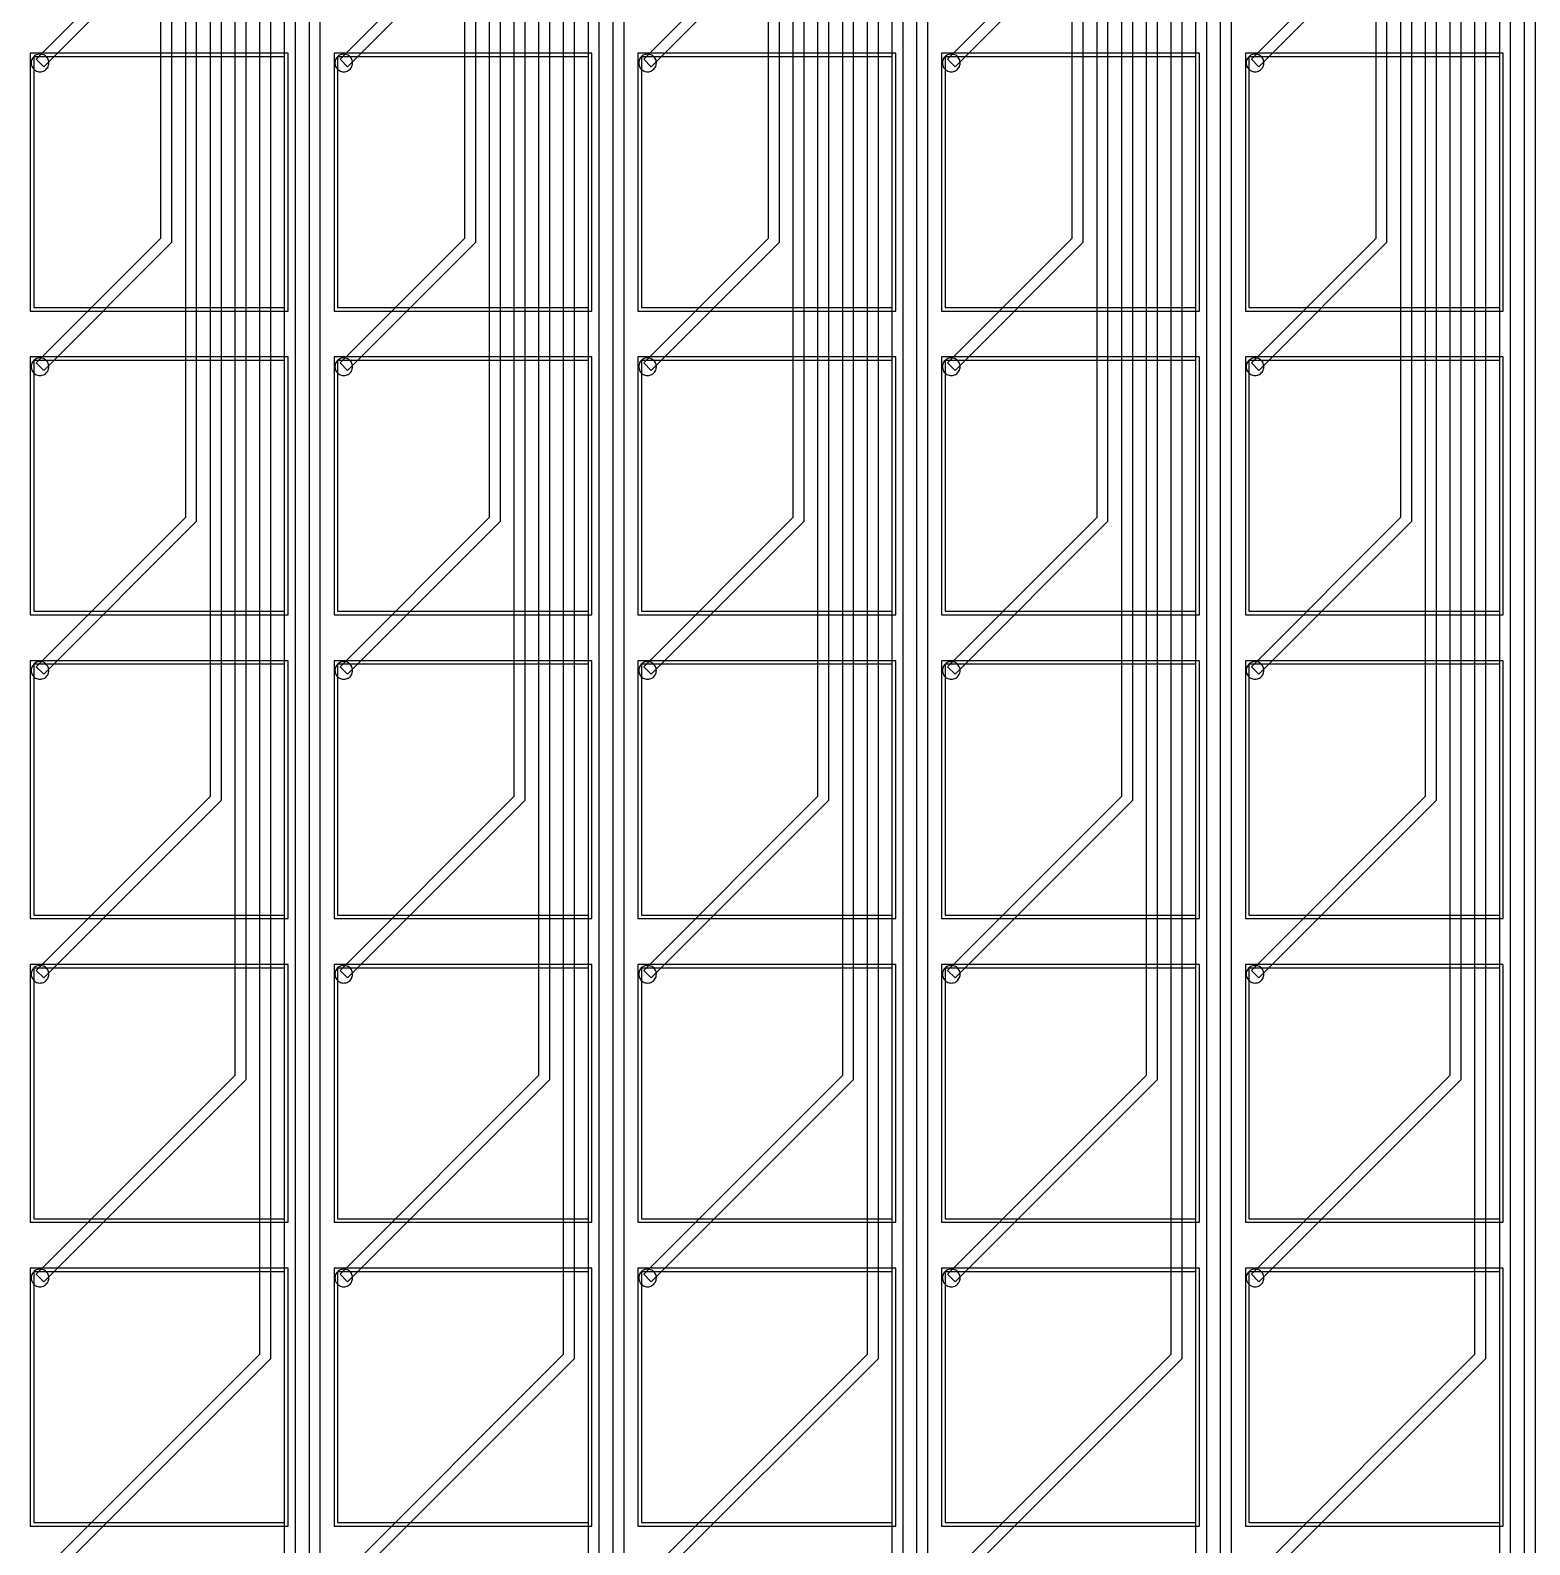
# Model space of a CAD drawing. Header units: metres. Extents: x -514 to 4285, y 130 to 1832.
# Drawn here: x 3010 to 3434.5, y 702.7 to 1131.5 of the extents above; entities that cross this region are included whole.
import ezdxf

# ---------------------------------------------------------------- set-up
doc = ezdxf.new("R2010")
doc.units = ezdxf.units.M
for name, color, linetype in [('Etching', 1, 'CONTINUOUS'), ('EtchingPad', 2, 'CONTINUOUS'), ('Metal1', 4, 'CONTINUOUS'), ('Metal2', 3, 'CONTINUOUS')]:
    doc.layers.add(name, color=color, linetype=linetype)

msp = doc.modelspace()

# ---------------------------------------------------------------- linework, layer by layer
at = {"layer": 'Etching'}
for points in [[(3015.25, 1122.25), (3015.23, 1122.58), (3015.16, 1122.9), (3015.06, 1123.21), (3014.92, 1123.5), (3014.73, 1123.77), (3014.52, 1124.02), (3014.27, 1124.23), (3014, 1124.42), (3013.71, 1124.56), (3013.4, 1124.66), (3013.08, 1124.73), (3012.75, 1124.75), (3012.42, 1124.73), (3012.1, 1124.66), (3011.79, 1124.56), (3011.5, 1124.42), (3011.23, 1124.23), (3010.98, 1124.02), (3010.77, 1123.77), (3010.58, 1123.5), (3010.44, 1123.21), (3010.34, 1122.9), (3010.27, 1122.58), (3010.25, 1122.25), (3010.27, 1121.92), (3010.34, 1121.6), (3010.44, 1121.29), (3010.58, 1121), (3010.77, 1120.73), (3010.98, 1120.48), (3011.23, 1120.27), (3011.5, 1120.08), (3011.79, 1119.94), (3012.1, 1119.84), (3012.42, 1119.77), (3012.75, 1119.75), (3013.08, 1119.77), (3013.4, 1119.84), (3013.71, 1119.94), (3014, 1120.08), (3014.27, 1120.27), (3014.52, 1120.48), (3014.73, 1120.73), (3014.92, 1121), (3015.06, 1121.29), (3015.16, 1121.6), (3015.23, 1121.92), (3015.25, 1122.25)], [(3101.25, 1122.25), (3101.23, 1122.58), (3101.16, 1122.9), (3101.06, 1123.21), (3100.92, 1123.5), (3100.73, 1123.77), (3100.52, 1124.02), (3100.27, 1124.23), (3100, 1124.42), (3099.71, 1124.56), (3099.4, 1124.66), (3099.08, 1124.73), (3098.75, 1124.75), (3098.42, 1124.73), (3098.1, 1124.66), (3097.79, 1124.56), (3097.5, 1124.42), (3097.23, 1124.23), (3096.98, 1124.02), (3096.77, 1123.77), (3096.58, 1123.5), (3096.44, 1123.21), (3096.34, 1122.9), (3096.27, 1122.58), (3096.25, 1122.25), (3096.27, 1121.92), (3096.34, 1121.6), (3096.44, 1121.29), (3096.58, 1121), (3096.77, 1120.73), (3096.98, 1120.48), (3097.23, 1120.27), (3097.5, 1120.08), (3097.79, 1119.94), (3098.1, 1119.84), (3098.42, 1119.77), (3098.75, 1119.75), (3099.08, 1119.77), (3099.4, 1119.84), (3099.71, 1119.94), (3100, 1120.08), (3100.27, 1120.27), (3100.52, 1120.48), (3100.73, 1120.73), (3100.92, 1121), (3101.06, 1121.29), (3101.16, 1121.6), (3101.23, 1121.92), (3101.25, 1122.25)], [(3187.25, 1122.25), (3187.23, 1122.58), (3187.16, 1122.9), (3187.06, 1123.21), (3186.92, 1123.5), (3186.73, 1123.77), (3186.52, 1124.02), (3186.27, 1124.23), (3186, 1124.42), (3185.71, 1124.56), (3185.4, 1124.66), (3185.08, 1124.73), (3184.75, 1124.75), (3184.42, 1124.73), (3184.1, 1124.66), (3183.79, 1124.56), (3183.5, 1124.42), (3183.23, 1124.23), (3182.98, 1124.02), (3182.77, 1123.77), (3182.58, 1123.5), (3182.44, 1123.21), (3182.34, 1122.9), (3182.27, 1122.58), (3182.25, 1122.25), (3182.27, 1121.92), (3182.34, 1121.6), (3182.44, 1121.29), (3182.58, 1121), (3182.77, 1120.73), (3182.98, 1120.48), (3183.23, 1120.27), (3183.5, 1120.08), (3183.79, 1119.94), (3184.1, 1119.84), (3184.42, 1119.77), (3184.75, 1119.75), (3185.08, 1119.77), (3185.4, 1119.84), (3185.71, 1119.94), (3186, 1120.08), (3186.27, 1120.27), (3186.52, 1120.48), (3186.73, 1120.73), (3186.92, 1121), (3187.06, 1121.29), (3187.16, 1121.6), (3187.23, 1121.92), (3187.25, 1122.25)], [(3273.25, 1122.25), (3273.23, 1122.58), (3273.16, 1122.9), (3273.06, 1123.21), (3272.92, 1123.5), (3272.73, 1123.77), (3272.52, 1124.02), (3272.27, 1124.23), (3272, 1124.42), (3271.71, 1124.56), (3271.4, 1124.66), (3271.08, 1124.73), (3270.75, 1124.75), (3270.42, 1124.73), (3270.1, 1124.66), (3269.79, 1124.56), (3269.5, 1124.42), (3269.23, 1124.23), (3268.98, 1124.02), (3268.77, 1123.77), (3268.58, 1123.5), (3268.44, 1123.21), (3268.34, 1122.9), (3268.27, 1122.58), (3268.25, 1122.25), (3268.27, 1121.92), (3268.34, 1121.6), (3268.44, 1121.29), (3268.58, 1121), (3268.77, 1120.73), (3268.98, 1120.48), (3269.23, 1120.27), (3269.5, 1120.08), (3269.79, 1119.94), (3270.1, 1119.84), (3270.42, 1119.77), (3270.75, 1119.75), (3271.08, 1119.77), (3271.4, 1119.84), (3271.71, 1119.94), (3272, 1120.08), (3272.27, 1120.27), (3272.52, 1120.48), (3272.73, 1120.73), (3272.92, 1121), (3273.06, 1121.29), (3273.16, 1121.6), (3273.23, 1121.92), (3273.25, 1122.25)], [(3359.25, 1122.25), (3359.23, 1122.58), (3359.16, 1122.9), (3359.06, 1123.21), (3358.92, 1123.5), (3358.73, 1123.77), (3358.52, 1124.02), (3358.27, 1124.23), (3358, 1124.42), (3357.71, 1124.56), (3357.4, 1124.66), (3357.08, 1124.73), (3356.75, 1124.75), (3356.42, 1124.73), (3356.1, 1124.66), (3355.79, 1124.56), (3355.5, 1124.42), (3355.23, 1124.23), (3354.98, 1124.02), (3354.77, 1123.77), (3354.58, 1123.5), (3354.44, 1123.21), (3354.34, 1122.9), (3354.27, 1122.58), (3354.25, 1122.25), (3354.27, 1121.92), (3354.34, 1121.6), (3354.44, 1121.29), (3354.58, 1121), (3354.77, 1120.73), (3354.98, 1120.48), (3355.23, 1120.27), (3355.5, 1120.08), (3355.79, 1119.94), (3356.1, 1119.84), (3356.42, 1119.77), (3356.75, 1119.75), (3357.08, 1119.77), (3357.4, 1119.84), (3357.71, 1119.94), (3358, 1120.08), (3358.27, 1120.27), (3358.52, 1120.48), (3358.73, 1120.73), (3358.92, 1121), (3359.06, 1121.29), (3359.16, 1121.6), (3359.23, 1121.92), (3359.25, 1122.25)], [(3015.25, 1036.25), (3015.23, 1036.58), (3015.16, 1036.9), (3015.06, 1037.21), (3014.92, 1037.5), (3014.73, 1037.77), (3014.52, 1038.02), (3014.27, 1038.23), (3014, 1038.42), (3013.71, 1038.56), (3013.4, 1038.66), (3013.08, 1038.73), (3012.75, 1038.75), (3012.42, 1038.73), (3012.1, 1038.66), (3011.79, 1038.56), (3011.5, 1038.42), (3011.23, 1038.23), (3010.98, 1038.02), (3010.77, 1037.77), (3010.58, 1037.5), (3010.44, 1037.21), (3010.34, 1036.9), (3010.27, 1036.58), (3010.25, 1036.25), (3010.27, 1035.92), (3010.34, 1035.6), (3010.44, 1035.29), (3010.58, 1035), (3010.77, 1034.73), (3010.98, 1034.48), (3011.23, 1034.27), (3011.5, 1034.08), (3011.79, 1033.94), (3012.1, 1033.84), (3012.42, 1033.77), (3012.75, 1033.75), (3013.08, 1033.77), (3013.4, 1033.84), (3013.71, 1033.94), (3014, 1034.08), (3014.27, 1034.27), (3014.52, 1034.48), (3014.73, 1034.73), (3014.92, 1035), (3015.06, 1035.29), (3015.16, 1035.6), (3015.23, 1035.92), (3015.25, 1036.25)], [(3101.25, 1036.25), (3101.23, 1036.58), (3101.16, 1036.9), (3101.06, 1037.21), (3100.92, 1037.5), (3100.73, 1037.77), (3100.52, 1038.02), (3100.27, 1038.23), (3100, 1038.42), (3099.71, 1038.56), (3099.4, 1038.66), (3099.08, 1038.73), (3098.75, 1038.75), (3098.42, 1038.73), (3098.1, 1038.66), (3097.79, 1038.56), (3097.5, 1038.42), (3097.23, 1038.23), (3096.98, 1038.02), (3096.77, 1037.77), (3096.58, 1037.5), (3096.44, 1037.21), (3096.34, 1036.9), (3096.27, 1036.58), (3096.25, 1036.25), (3096.27, 1035.92), (3096.34, 1035.6), (3096.44, 1035.29), (3096.58, 1035), (3096.77, 1034.73), (3096.98, 1034.48), (3097.23, 1034.27), (3097.5, 1034.08), (3097.79, 1033.94), (3098.1, 1033.84), (3098.42, 1033.77), (3098.75, 1033.75), (3099.08, 1033.77), (3099.4, 1033.84), (3099.71, 1033.94), (3100, 1034.08), (3100.27, 1034.27), (3100.52, 1034.48), (3100.73, 1034.73), (3100.92, 1035), (3101.06, 1035.29), (3101.16, 1035.6), (3101.23, 1035.92), (3101.25, 1036.25)], [(3187.25, 1036.25), (3187.23, 1036.58), (3187.16, 1036.9), (3187.06, 1037.21), (3186.92, 1037.5), (3186.73, 1037.77), (3186.52, 1038.02), (3186.27, 1038.23), (3186, 1038.42), (3185.71, 1038.56), (3185.4, 1038.66), (3185.08, 1038.73), (3184.75, 1038.75), (3184.42, 1038.73), (3184.1, 1038.66), (3183.79, 1038.56), (3183.5, 1038.42), (3183.23, 1038.23), (3182.98, 1038.02), (3182.77, 1037.77), (3182.58, 1037.5), (3182.44, 1037.21), (3182.34, 1036.9), (3182.27, 1036.58), (3182.25, 1036.25), (3182.27, 1035.92), (3182.34, 1035.6), (3182.44, 1035.29), (3182.58, 1035), (3182.77, 1034.73), (3182.98, 1034.48), (3183.23, 1034.27), (3183.5, 1034.08), (3183.79, 1033.94), (3184.1, 1033.84), (3184.42, 1033.77), (3184.75, 1033.75), (3185.08, 1033.77), (3185.4, 1033.84), (3185.71, 1033.94), (3186, 1034.08), (3186.27, 1034.27), (3186.52, 1034.48), (3186.73, 1034.73), (3186.92, 1035), (3187.06, 1035.29), (3187.16, 1035.6), (3187.23, 1035.92), (3187.25, 1036.25)], [(3273.25, 1036.25), (3273.23, 1036.58), (3273.16, 1036.9), (3273.06, 1037.21), (3272.92, 1037.5), (3272.73, 1037.77), (3272.52, 1038.02), (3272.27, 1038.23), (3272, 1038.42), (3271.71, 1038.56), (3271.4, 1038.66), (3271.08, 1038.73), (3270.75, 1038.75), (3270.42, 1038.73), (3270.1, 1038.66), (3269.79, 1038.56), (3269.5, 1038.42), (3269.23, 1038.23), (3268.98, 1038.02), (3268.77, 1037.77), (3268.58, 1037.5), (3268.44, 1037.21), (3268.34, 1036.9), (3268.27, 1036.58), (3268.25, 1036.25), (3268.27, 1035.92), (3268.34, 1035.6), (3268.44, 1035.29), (3268.58, 1035), (3268.77, 1034.73), (3268.98, 1034.48), (3269.23, 1034.27), (3269.5, 1034.08), (3269.79, 1033.94), (3270.1, 1033.84), (3270.42, 1033.77), (3270.75, 1033.75), (3271.08, 1033.77), (3271.4, 1033.84), (3271.71, 1033.94), (3272, 1034.08), (3272.27, 1034.27), (3272.52, 1034.48), (3272.73, 1034.73), (3272.92, 1035), (3273.06, 1035.29), (3273.16, 1035.6), (3273.23, 1035.92), (3273.25, 1036.25)], [(3359.25, 1036.25), (3359.23, 1036.58), (3359.16, 1036.9), (3359.06, 1037.21), (3358.92, 1037.5), (3358.73, 1037.77), (3358.52, 1038.02), (3358.27, 1038.23), (3358, 1038.42), (3357.71, 1038.56), (3357.4, 1038.66), (3357.08, 1038.73), (3356.75, 1038.75), (3356.42, 1038.73), (3356.1, 1038.66), (3355.79, 1038.56), (3355.5, 1038.42), (3355.23, 1038.23), (3354.98, 1038.02), (3354.77, 1037.77), (3354.58, 1037.5), (3354.44, 1037.21), (3354.34, 1036.9), (3354.27, 1036.58), (3354.25, 1036.25), (3354.27, 1035.92), (3354.34, 1035.6), (3354.44, 1035.29), (3354.58, 1035), (3354.77, 1034.73), (3354.98, 1034.48), (3355.23, 1034.27), (3355.5, 1034.08), (3355.79, 1033.94), (3356.1, 1033.84), (3356.42, 1033.77), (3356.75, 1033.75), (3357.08, 1033.77), (3357.4, 1033.84), (3357.71, 1033.94), (3358, 1034.08), (3358.27, 1034.27), (3358.52, 1034.48), (3358.73, 1034.73), (3358.92, 1035), (3359.06, 1035.29), (3359.16, 1035.6), (3359.23, 1035.92), (3359.25, 1036.25)], [(3015.25, 950.25), (3015.23, 950.58), (3015.16, 950.9), (3015.06, 951.21), (3014.92, 951.5), (3014.73, 951.77), (3014.52, 952.02), (3014.27, 952.23), (3014, 952.42), (3013.71, 952.56), (3013.4, 952.66), (3013.08, 952.73), (3012.75, 952.75), (3012.42, 952.73), (3012.1, 952.66), (3011.79, 952.56), (3011.5, 952.42), (3011.23, 952.23), (3010.98, 952.02), (3010.77, 951.77), (3010.58, 951.5), (3010.44, 951.21), (3010.34, 950.9), (3010.27, 950.58), (3010.25, 950.25), (3010.27, 949.92), (3010.34, 949.6), (3010.44, 949.29), (3010.58, 949), (3010.77, 948.73), (3010.98, 948.48), (3011.23, 948.27), (3011.5, 948.08), (3011.79, 947.94), (3012.1, 947.84), (3012.42, 947.77), (3012.75, 947.75), (3013.08, 947.77), (3013.4, 947.84), (3013.71, 947.94), (3014, 948.08), (3014.27, 948.27), (3014.52, 948.48), (3014.73, 948.73), (3014.92, 949), (3015.06, 949.29), (3015.16, 949.6), (3015.23, 949.92), (3015.25, 950.25)], [(3101.25, 950.25), (3101.23, 950.58), (3101.16, 950.9), (3101.06, 951.21), (3100.92, 951.5), (3100.73, 951.77), (3100.52, 952.02), (3100.27, 952.23), (3100, 952.42), (3099.71, 952.56), (3099.4, 952.66), (3099.08, 952.73), (3098.75, 952.75), (3098.42, 952.73), (3098.1, 952.66), (3097.79, 952.56), (3097.5, 952.42), (3097.23, 952.23), (3096.98, 952.02), (3096.77, 951.77), (3096.58, 951.5), (3096.44, 951.21), (3096.34, 950.9), (3096.27, 950.58), (3096.25, 950.25), (3096.27, 949.92), (3096.34, 949.6), (3096.44, 949.29), (3096.58, 949), (3096.77, 948.73), (3096.98, 948.48), (3097.23, 948.27), (3097.5, 948.08), (3097.79, 947.94), (3098.1, 947.84), (3098.42, 947.77), (3098.75, 947.75), (3099.08, 947.77), (3099.4, 947.84), (3099.71, 947.94), (3100, 948.08), (3100.27, 948.27), (3100.52, 948.48), (3100.73, 948.73), (3100.92, 949), (3101.06, 949.29), (3101.16, 949.6), (3101.23, 949.92), (3101.25, 950.25)], [(3187.25, 950.25), (3187.23, 950.58), (3187.16, 950.9), (3187.06, 951.21), (3186.92, 951.5), (3186.73, 951.77), (3186.52, 952.02), (3186.27, 952.23), (3186, 952.42), (3185.71, 952.56), (3185.4, 952.66), (3185.08, 952.73), (3184.75, 952.75), (3184.42, 952.73), (3184.1, 952.66), (3183.79, 952.56), (3183.5, 952.42), (3183.23, 952.23), (3182.98, 952.02), (3182.77, 951.77), (3182.58, 951.5), (3182.44, 951.21), (3182.34, 950.9), (3182.27, 950.58), (3182.25, 950.25), (3182.27, 949.92), (3182.34, 949.6), (3182.44, 949.29), (3182.58, 949), (3182.77, 948.73), (3182.98, 948.48), (3183.23, 948.27), (3183.5, 948.08), (3183.79, 947.94), (3184.1, 947.84), (3184.42, 947.77), (3184.75, 947.75), (3185.08, 947.77), (3185.4, 947.84), (3185.71, 947.94), (3186, 948.08), (3186.27, 948.27), (3186.52, 948.48), (3186.73, 948.73), (3186.92, 949), (3187.06, 949.29), (3187.16, 949.6), (3187.23, 949.92), (3187.25, 950.25)], [(3273.25, 950.25), (3273.23, 950.58), (3273.16, 950.9), (3273.06, 951.21), (3272.92, 951.5), (3272.73, 951.77), (3272.52, 952.02), (3272.27, 952.23), (3272, 952.42), (3271.71, 952.56), (3271.4, 952.66), (3271.08, 952.73), (3270.75, 952.75), (3270.42, 952.73), (3270.1, 952.66), (3269.79, 952.56), (3269.5, 952.42), (3269.23, 952.23), (3268.98, 952.02), (3268.77, 951.77), (3268.58, 951.5), (3268.44, 951.21), (3268.34, 950.9), (3268.27, 950.58), (3268.25, 950.25), (3268.27, 949.92), (3268.34, 949.6), (3268.44, 949.29), (3268.58, 949), (3268.77, 948.73), (3268.98, 948.48), (3269.23, 948.27), (3269.5, 948.08), (3269.79, 947.94), (3270.1, 947.84), (3270.42, 947.77), (3270.75, 947.75), (3271.08, 947.77), (3271.4, 947.84), (3271.71, 947.94), (3272, 948.08), (3272.27, 948.27), (3272.52, 948.48), (3272.73, 948.73), (3272.92, 949), (3273.06, 949.29), (3273.16, 949.6), (3273.23, 949.92), (3273.25, 950.25)], [(3359.25, 950.25), (3359.23, 950.58), (3359.16, 950.9), (3359.06, 951.21), (3358.92, 951.5), (3358.73, 951.77), (3358.52, 952.02), (3358.27, 952.23), (3358, 952.42), (3357.71, 952.56), (3357.4, 952.66), (3357.08, 952.73), (3356.75, 952.75), (3356.42, 952.73), (3356.1, 952.66), (3355.79, 952.56), (3355.5, 952.42), (3355.23, 952.23), (3354.98, 952.02), (3354.77, 951.77), (3354.58, 951.5), (3354.44, 951.21), (3354.34, 950.9), (3354.27, 950.58), (3354.25, 950.25), (3354.27, 949.92), (3354.34, 949.6), (3354.44, 949.29), (3354.58, 949), (3354.77, 948.73), (3354.98, 948.48), (3355.23, 948.27), (3355.5, 948.08), (3355.79, 947.94), (3356.1, 947.84), (3356.42, 947.77), (3356.75, 947.75), (3357.08, 947.77), (3357.4, 947.84), (3357.71, 947.94), (3358, 948.08), (3358.27, 948.27), (3358.52, 948.48), (3358.73, 948.73), (3358.92, 949), (3359.06, 949.29), (3359.16, 949.6), (3359.23, 949.92), (3359.25, 950.25)], [(3015.25, 864.25), (3015.23, 864.58), (3015.16, 864.9), (3015.06, 865.21), (3014.92, 865.5), (3014.73, 865.77), (3014.52, 866.02), (3014.27, 866.23), (3014, 866.42), (3013.71, 866.56), (3013.4, 866.66), (3013.08, 866.73), (3012.75, 866.75), (3012.42, 866.73), (3012.1, 866.66), (3011.79, 866.56), (3011.5, 866.42), (3011.23, 866.23), (3010.98, 866.02), (3010.77, 865.77), (3010.58, 865.5), (3010.44, 865.21), (3010.34, 864.9), (3010.27, 864.58), (3010.25, 864.25), (3010.27, 863.92), (3010.34, 863.6), (3010.44, 863.29), (3010.58, 863), (3010.77, 862.73), (3010.98, 862.48), (3011.23, 862.27), (3011.5, 862.08), (3011.79, 861.94), (3012.1, 861.84), (3012.42, 861.77), (3012.75, 861.75), (3013.08, 861.77), (3013.4, 861.84), (3013.71, 861.94), (3014, 862.08), (3014.27, 862.27), (3014.52, 862.48), (3014.73, 862.73), (3014.92, 863), (3015.06, 863.29), (3015.16, 863.6), (3015.23, 863.92), (3015.25, 864.25)], [(3101.25, 864.25), (3101.23, 864.58), (3101.16, 864.9), (3101.06, 865.21), (3100.92, 865.5), (3100.73, 865.77), (3100.52, 866.02), (3100.27, 866.23), (3100, 866.42), (3099.71, 866.56), (3099.4, 866.66), (3099.08, 866.73), (3098.75, 866.75), (3098.42, 866.73), (3098.1, 866.66), (3097.79, 866.56), (3097.5, 866.42), (3097.23, 866.23), (3096.98, 866.02), (3096.77, 865.77), (3096.58, 865.5), (3096.44, 865.21), (3096.34, 864.9), (3096.27, 864.58), (3096.25, 864.25), (3096.27, 863.92), (3096.34, 863.6), (3096.44, 863.29), (3096.58, 863), (3096.77, 862.73), (3096.98, 862.48), (3097.23, 862.27), (3097.5, 862.08), (3097.79, 861.94), (3098.1, 861.84), (3098.42, 861.77), (3098.75, 861.75), (3099.08, 861.77), (3099.4, 861.84), (3099.71, 861.94), (3100, 862.08), (3100.27, 862.27), (3100.52, 862.48), (3100.73, 862.73), (3100.92, 863), (3101.06, 863.29), (3101.16, 863.6), (3101.23, 863.92), (3101.25, 864.25)], [(3187.25, 864.25), (3187.23, 864.58), (3187.16, 864.9), (3187.06, 865.21), (3186.92, 865.5), (3186.73, 865.77), (3186.52, 866.02), (3186.27, 866.23), (3186, 866.42), (3185.71, 866.56), (3185.4, 866.66), (3185.08, 866.73), (3184.75, 866.75), (3184.42, 866.73), (3184.1, 866.66), (3183.79, 866.56), (3183.5, 866.42), (3183.23, 866.23), (3182.98, 866.02), (3182.77, 865.77), (3182.58, 865.5), (3182.44, 865.21), (3182.34, 864.9), (3182.27, 864.58), (3182.25, 864.25), (3182.27, 863.92), (3182.34, 863.6), (3182.44, 863.29), (3182.58, 863), (3182.77, 862.73), (3182.98, 862.48), (3183.23, 862.27), (3183.5, 862.08), (3183.79, 861.94), (3184.1, 861.84), (3184.42, 861.77), (3184.75, 861.75), (3185.08, 861.77), (3185.4, 861.84), (3185.71, 861.94), (3186, 862.08), (3186.27, 862.27), (3186.52, 862.48), (3186.73, 862.73), (3186.92, 863), (3187.06, 863.29), (3187.16, 863.6), (3187.23, 863.92), (3187.25, 864.25)], [(3273.25, 864.25), (3273.23, 864.58), (3273.16, 864.9), (3273.06, 865.21), (3272.92, 865.5), (3272.73, 865.77), (3272.52, 866.02), (3272.27, 866.23), (3272, 866.42), (3271.71, 866.56), (3271.4, 866.66), (3271.08, 866.73), (3270.75, 866.75), (3270.42, 866.73), (3270.1, 866.66), (3269.79, 866.56), (3269.5, 866.42), (3269.23, 866.23), (3268.98, 866.02), (3268.77, 865.77), (3268.58, 865.5), (3268.44, 865.21), (3268.34, 864.9), (3268.27, 864.58), (3268.25, 864.25), (3268.27, 863.92), (3268.34, 863.6), (3268.44, 863.29), (3268.58, 863), (3268.77, 862.73), (3268.98, 862.48), (3269.23, 862.27), (3269.5, 862.08), (3269.79, 861.94), (3270.1, 861.84), (3270.42, 861.77), (3270.75, 861.75), (3271.08, 861.77), (3271.4, 861.84), (3271.71, 861.94), (3272, 862.08), (3272.27, 862.27), (3272.52, 862.48), (3272.73, 862.73), (3272.92, 863), (3273.06, 863.29), (3273.16, 863.6), (3273.23, 863.92), (3273.25, 864.25)], [(3359.25, 864.25), (3359.23, 864.58), (3359.16, 864.9), (3359.06, 865.21), (3358.92, 865.5), (3358.73, 865.77), (3358.52, 866.02), (3358.27, 866.23), (3358, 866.42), (3357.71, 866.56), (3357.4, 866.66), (3357.08, 866.73), (3356.75, 866.75), (3356.42, 866.73), (3356.1, 866.66), (3355.79, 866.56), (3355.5, 866.42), (3355.23, 866.23), (3354.98, 866.02), (3354.77, 865.77), (3354.58, 865.5), (3354.44, 865.21), (3354.34, 864.9), (3354.27, 864.58), (3354.25, 864.25), (3354.27, 863.92), (3354.34, 863.6), (3354.44, 863.29), (3354.58, 863), (3354.77, 862.73), (3354.98, 862.48), (3355.23, 862.27), (3355.5, 862.08), (3355.79, 861.94), (3356.1, 861.84), (3356.42, 861.77), (3356.75, 861.75), (3357.08, 861.77), (3357.4, 861.84), (3357.71, 861.94), (3358, 862.08), (3358.27, 862.27), (3358.52, 862.48), (3358.73, 862.73), (3358.92, 863), (3359.06, 863.29), (3359.16, 863.6), (3359.23, 863.92), (3359.25, 864.25)], [(3015.25, 778.25), (3015.23, 778.58), (3015.16, 778.9), (3015.06, 779.21), (3014.92, 779.5), (3014.73, 779.77), (3014.52, 780.02), (3014.27, 780.23), (3014, 780.42), (3013.71, 780.56), (3013.4, 780.66), (3013.08, 780.73), (3012.75, 780.75), (3012.42, 780.73), (3012.1, 780.66), (3011.79, 780.56), (3011.5, 780.42), (3011.23, 780.23), (3010.98, 780.02), (3010.77, 779.77), (3010.58, 779.5), (3010.44, 779.21), (3010.34, 778.9), (3010.27, 778.58), (3010.25, 778.25), (3010.27, 777.92), (3010.34, 777.6), (3010.44, 777.29), (3010.58, 777), (3010.77, 776.73), (3010.98, 776.48), (3011.23, 776.27), (3011.5, 776.08), (3011.79, 775.94), (3012.1, 775.84), (3012.42, 775.77), (3012.75, 775.75), (3013.08, 775.77), (3013.4, 775.84), (3013.71, 775.94), (3014, 776.08), (3014.27, 776.27), (3014.52, 776.48), (3014.73, 776.73), (3014.92, 777), (3015.06, 777.29), (3015.16, 777.6), (3015.23, 777.92), (3015.25, 778.25)], [(3101.25, 778.25), (3101.23, 778.58), (3101.16, 778.9), (3101.06, 779.21), (3100.92, 779.5), (3100.73, 779.77), (3100.52, 780.02), (3100.27, 780.23), (3100, 780.42), (3099.71, 780.56), (3099.4, 780.66), (3099.08, 780.73), (3098.75, 780.75), (3098.42, 780.73), (3098.1, 780.66), (3097.79, 780.56), (3097.5, 780.42), (3097.23, 780.23), (3096.98, 780.02), (3096.77, 779.77), (3096.58, 779.5), (3096.44, 779.21), (3096.34, 778.9), (3096.27, 778.58), (3096.25, 778.25), (3096.27, 777.92), (3096.34, 777.6), (3096.44, 777.29), (3096.58, 777), (3096.77, 776.73), (3096.98, 776.48), (3097.23, 776.27), (3097.5, 776.08), (3097.79, 775.94), (3098.1, 775.84), (3098.42, 775.77), (3098.75, 775.75), (3099.08, 775.77), (3099.4, 775.84), (3099.71, 775.94), (3100, 776.08), (3100.27, 776.27), (3100.52, 776.48), (3100.73, 776.73), (3100.92, 777), (3101.06, 777.29), (3101.16, 777.6), (3101.23, 777.92), (3101.25, 778.25)], [(3187.25, 778.25), (3187.23, 778.58), (3187.16, 778.9), (3187.06, 779.21), (3186.92, 779.5), (3186.73, 779.77), (3186.52, 780.02), (3186.27, 780.23), (3186, 780.42), (3185.71, 780.56), (3185.4, 780.66), (3185.08, 780.73), (3184.75, 780.75), (3184.42, 780.73), (3184.1, 780.66), (3183.79, 780.56), (3183.5, 780.42), (3183.23, 780.23), (3182.98, 780.02), (3182.77, 779.77), (3182.58, 779.5), (3182.44, 779.21), (3182.34, 778.9), (3182.27, 778.58), (3182.25, 778.25), (3182.27, 777.92), (3182.34, 777.6), (3182.44, 777.29), (3182.58, 777), (3182.77, 776.73), (3182.98, 776.48), (3183.23, 776.27), (3183.5, 776.08), (3183.79, 775.94), (3184.1, 775.84), (3184.42, 775.77), (3184.75, 775.75), (3185.08, 775.77), (3185.4, 775.84), (3185.71, 775.94), (3186, 776.08), (3186.27, 776.27), (3186.52, 776.48), (3186.73, 776.73), (3186.92, 777), (3187.06, 777.29), (3187.16, 777.6), (3187.23, 777.92), (3187.25, 778.25)], [(3273.25, 778.25), (3273.23, 778.58), (3273.16, 778.9), (3273.06, 779.21), (3272.92, 779.5), (3272.73, 779.77), (3272.52, 780.02), (3272.27, 780.23), (3272, 780.42), (3271.71, 780.56), (3271.4, 780.66), (3271.08, 780.73), (3270.75, 780.75), (3270.42, 780.73), (3270.1, 780.66), (3269.79, 780.56), (3269.5, 780.42), (3269.23, 780.23), (3268.98, 780.02), (3268.77, 779.77), (3268.58, 779.5), (3268.44, 779.21), (3268.34, 778.9), (3268.27, 778.58), (3268.25, 778.25), (3268.27, 777.92), (3268.34, 777.6), (3268.44, 777.29), (3268.58, 777), (3268.77, 776.73), (3268.98, 776.48), (3269.23, 776.27), (3269.5, 776.08), (3269.79, 775.94), (3270.1, 775.84), (3270.42, 775.77), (3270.75, 775.75), (3271.08, 775.77), (3271.4, 775.84), (3271.71, 775.94), (3272, 776.08), (3272.27, 776.27), (3272.52, 776.48), (3272.73, 776.73), (3272.92, 777), (3273.06, 777.29), (3273.16, 777.6), (3273.23, 777.92), (3273.25, 778.25)], [(3359.25, 778.25), (3359.23, 778.58), (3359.16, 778.9), (3359.06, 779.21), (3358.92, 779.5), (3358.73, 779.77), (3358.52, 780.02), (3358.27, 780.23), (3358, 780.42), (3357.71, 780.56), (3357.4, 780.66), (3357.08, 780.73), (3356.75, 780.75), (3356.42, 780.73), (3356.1, 780.66), (3355.79, 780.56), (3355.5, 780.42), (3355.23, 780.23), (3354.98, 780.02), (3354.77, 779.77), (3354.58, 779.5), (3354.44, 779.21), (3354.34, 778.9), (3354.27, 778.58), (3354.25, 778.25), (3354.27, 777.92), (3354.34, 777.6), (3354.44, 777.29), (3354.58, 777), (3354.77, 776.73), (3354.98, 776.48), (3355.23, 776.27), (3355.5, 776.08), (3355.79, 775.94), (3356.1, 775.84), (3356.42, 775.77), (3356.75, 775.75), (3357.08, 775.77), (3357.4, 775.84), (3357.71, 775.94), (3358, 776.08), (3358.27, 776.27), (3358.52, 776.48), (3358.73, 776.73), (3358.92, 777), (3359.06, 777.29), (3359.16, 777.6), (3359.23, 777.92), (3359.25, 778.25)]]:
    msp.add_lwpolyline(points, close=True, dxfattribs=at)
at = {"layer": 'EtchingPad'}
for points in [[(3011, 1053), (3082, 1053), (3082, 1124), (3011, 1124), (3011, 1053)], [(3097, 1053), (3168, 1053), (3168, 1124), (3097, 1124), (3097, 1053)], [(3183, 1053), (3254, 1053), (3254, 1124), (3183, 1124), (3183, 1053)], [(3269, 1053), (3340, 1053), (3340, 1124), (3269, 1124), (3269, 1053)], [(3355, 1053), (3426, 1053), (3426, 1124), (3355, 1124), (3355, 1053)], [(3011, 967), (3082, 967), (3082, 1038), (3011, 1038), (3011, 967)], [(3097, 967), (3168, 967), (3168, 1038), (3097, 1038), (3097, 967)], [(3183, 967), (3254, 967), (3254, 1038), (3183, 1038), (3183, 967)], [(3269, 967), (3340, 967), (3340, 1038), (3269, 1038), (3269, 967)], [(3355, 967), (3426, 967), (3426, 1038), (3355, 1038), (3355, 967)], [(3011, 881), (3082, 881), (3082, 952), (3011, 952), (3011, 881)], [(3097, 881), (3168, 881), (3168, 952), (3097, 952), (3097, 881)], [(3183, 881), (3254, 881), (3254, 952), (3183, 952), (3183, 881)], [(3269, 881), (3340, 881), (3340, 952), (3269, 952), (3269, 881)], [(3355, 881), (3426, 881), (3426, 952), (3355, 952), (3355, 881)], [(3011, 795), (3082, 795), (3082, 866), (3011, 866), (3011, 795)], [(3097, 795), (3168, 795), (3168, 866), (3097, 866), (3097, 795)], [(3183, 795), (3254, 795), (3254, 866), (3183, 866), (3183, 795)], [(3269, 795), (3340, 795), (3340, 866), (3269, 866), (3269, 795)], [(3355, 795), (3426, 795), (3426, 866), (3355, 866), (3355, 795)], [(3011, 709), (3082, 709), (3082, 780), (3011, 780), (3011, 709)], [(3097, 709), (3168, 709), (3168, 780), (3097, 780), (3097, 709)], [(3183, 709), (3254, 709), (3254, 780), (3183, 780), (3183, 709)], [(3269, 709), (3340, 709), (3340, 780), (3269, 780), (3269, 709)], [(3355, 709), (3426, 709), (3426, 780), (3355, 780), (3355, 709)]]:
    msp.add_lwpolyline(points, close=True, dxfattribs=at)
at = {"layer": 'Metal1'}
for points in [[(3085, 1532.5), (3085, 676.38), (3013.81, 605.19), (3011.69, 607.31), (3082, 677.62), (3082, 1532.5)], [(3078, 1532.5), (3078, 755.38), (3013.81, 691.19), (3011.69, 693.31), (3075, 756.62), (3075, 1532.5)], [(3071, 1532.5), (3071, 834.38), (3013.81, 777.19), (3011.69, 779.31), (3068, 835.62), (3068, 1532.5)], [(3064, 1532.5), (3064, 913.38), (3013.81, 863.19), (3011.69, 865.31), (3061, 914.62), (3061, 1532.5)], [(3057, 1532.5), (3057, 992.38), (3013.81, 949.19), (3011.69, 951.31), (3054, 993.62), (3054, 1532.5)], [(3050, 1532.5), (3050, 1071.38), (3013.81, 1035.19), (3011.69, 1037.31), (3047, 1072.62), (3047, 1532.5)], [(3043, 1532.5), (3043, 1150.38), (3013.81, 1121.19), (3011.69, 1123.31), (3040, 1151.62), (3040, 1532.5)], [(3171, 1532.5), (3171, 676.38), (3099.81, 605.19), (3097.69, 607.31), (3168, 677.62), (3168, 1532.5)], [(3164, 1532.5), (3164, 755.38), (3099.81, 691.19), (3097.69, 693.31), (3161, 756.62), (3161, 1532.5)], [(3157, 1532.5), (3157, 834.38), (3099.81, 777.19), (3097.69, 779.31), (3154, 835.62), (3154, 1532.5)], [(3150, 1532.5), (3150, 913.38), (3099.81, 863.19), (3097.69, 865.31), (3147, 914.62), (3147, 1532.5)], [(3143, 1532.5), (3143, 992.38), (3099.81, 949.19), (3097.69, 951.31), (3140, 993.62), (3140, 1532.5)], [(3136, 1532.5), (3136, 1071.38), (3099.81, 1035.19), (3097.69, 1037.31), (3133, 1072.62), (3133, 1532.5)], [(3129, 1532.5), (3129, 1150.38), (3099.81, 1121.19), (3097.69, 1123.31), (3126, 1151.62), (3126, 1532.5)], [(3257, 1532.5), (3257, 676.38), (3185.81, 605.19), (3183.69, 607.31), (3254, 677.62), (3254, 1532.5)], [(3250, 1532.5), (3250, 755.38), (3185.81, 691.19), (3183.69, 693.31), (3247, 756.62), (3247, 1532.5)], [(3243, 1532.5), (3243, 834.38), (3185.81, 777.19), (3183.69, 779.31), (3240, 835.62), (3240, 1532.5)], [(3236, 1532.5), (3236, 913.38), (3185.81, 863.19), (3183.69, 865.31), (3233, 914.62), (3233, 1532.5)], [(3229, 1532.5), (3229, 992.38), (3185.81, 949.19), (3183.69, 951.31), (3226, 993.62), (3226, 1532.5)], [(3222, 1532.5), (3222, 1071.38), (3185.81, 1035.19), (3183.69, 1037.31), (3219, 1072.62), (3219, 1532.5)], [(3215, 1532.5), (3215, 1150.38), (3185.81, 1121.19), (3183.69, 1123.31), (3212, 1151.62), (3212, 1532.5)], [(3343, 1532.5), (3343, 676.38), (3271.81, 605.19), (3269.69, 607.31), (3340, 677.62), (3340, 1532.5)], [(3336, 1532.5), (3336, 755.38), (3271.81, 691.19), (3269.69, 693.31), (3333, 756.62), (3333, 1532.5)], [(3329, 1532.5), (3329, 834.38), (3271.81, 777.19), (3269.69, 779.31), (3326, 835.62), (3326, 1532.5)], [(3322, 1532.5), (3322, 913.38), (3271.81, 863.19), (3269.69, 865.31), (3319, 914.62), (3319, 1532.5)], [(3315, 1532.5), (3315, 992.38), (3271.81, 949.19), (3269.69, 951.31), (3312, 993.62), (3312, 1532.5)], [(3308, 1532.5), (3308, 1071.38), (3271.81, 1035.19), (3269.69, 1037.31), (3305, 1072.62), (3305, 1532.5)], [(3301, 1532.5), (3301, 1150.38), (3271.81, 1121.19), (3269.69, 1123.31), (3298, 1151.62), (3298, 1532.5)], [(3429, 1532.5), (3429, 676.38), (3357.81, 605.19), (3355.69, 607.31), (3426, 677.62), (3426, 1532.5)], [(3422, 1532.5), (3422, 755.38), (3357.81, 691.19), (3355.69, 693.31), (3419, 756.62), (3419, 1532.5)], [(3415, 1532.5), (3415, 834.38), (3357.81, 777.19), (3355.69, 779.31), (3412, 835.62), (3412, 1532.5)], [(3408, 1532.5), (3408, 913.38), (3357.81, 863.19), (3355.69, 865.31), (3405, 914.62), (3405, 1532.5)], [(3401, 1532.5), (3401, 992.38), (3357.81, 949.19), (3355.69, 951.31), (3398, 993.62), (3398, 1532.5)], [(3394, 1532.5), (3394, 1071.38), (3357.81, 1035.19), (3355.69, 1037.31), (3391, 1072.62), (3391, 1532.5)], [(3387, 1532.5), (3387, 1150.38), (3357.81, 1121.19), (3355.69, 1123.31), (3384, 1151.62), (3384, 1532.5)], [(3011.69, 521.31), (3089, 598.62), (3089, 1492.69), (3098.12, 1501.81), (3100.24, 1499.69), (3092, 1491.45), (3092, 597.38), (3013.81, 519.19)], [(3097.69, 521.31), (3175, 598.62), (3175, 1492.69), (3184.12, 1501.81), (3186.24, 1499.69), (3178, 1491.45), (3178, 597.38), (3099.81, 519.19)], [(3183.69, 521.31), (3261, 598.62), (3261, 1492.69), (3270.12, 1501.81), (3272.24, 1499.69), (3264, 1491.45), (3264, 597.38), (3185.81, 519.19)], [(3269.69, 521.31), (3347, 598.62), (3347, 1492.69), (3356.12, 1501.81), (3358.24, 1499.69), (3350, 1491.45), (3350, 597.38), (3271.81, 519.19)], [(3355.69, 521.31), (3433, 598.62), (3433, 1492.69), (3442.12, 1501.81), (3444.24, 1499.69), (3436, 1491.45), (3436, 597.38), (3357.81, 519.19)]]:
    msp.add_lwpolyline(points, close=True, dxfattribs=at)
at = {"layer": 'Metal2'}
for points in [[(3010, 1052), (3083, 1052), (3083, 1125), (3010, 1125), (3010, 1052)], [(3096, 1052), (3169, 1052), (3169, 1125), (3096, 1125), (3096, 1052)], [(3182, 1052), (3255, 1052), (3255, 1125), (3182, 1125), (3182, 1052)], [(3268, 1052), (3341, 1052), (3341, 1125), (3268, 1125), (3268, 1052)], [(3354, 1052), (3427, 1052), (3427, 1125), (3354, 1125), (3354, 1052)], [(3010, 966), (3083, 966), (3083, 1039), (3010, 1039), (3010, 966)], [(3096, 966), (3169, 966), (3169, 1039), (3096, 1039), (3096, 966)], [(3182, 966), (3255, 966), (3255, 1039), (3182, 1039), (3182, 966)], [(3268, 966), (3341, 966), (3341, 1039), (3268, 1039), (3268, 966)], [(3354, 966), (3427, 966), (3427, 1039), (3354, 1039), (3354, 966)], [(3010, 880), (3083, 880), (3083, 953), (3010, 953), (3010, 880)], [(3096, 880), (3169, 880), (3169, 953), (3096, 953), (3096, 880)], [(3182, 880), (3255, 880), (3255, 953), (3182, 953), (3182, 880)], [(3268, 880), (3341, 880), (3341, 953), (3268, 953), (3268, 880)], [(3354, 880), (3427, 880), (3427, 953), (3354, 953), (3354, 880)], [(3010, 794), (3083, 794), (3083, 867), (3010, 867), (3010, 794)], [(3096, 794), (3169, 794), (3169, 867), (3096, 867), (3096, 794)], [(3182, 794), (3255, 794), (3255, 867), (3182, 867), (3182, 794)], [(3268, 794), (3341, 794), (3341, 867), (3268, 867), (3268, 794)], [(3354, 794), (3427, 794), (3427, 867), (3354, 867), (3354, 794)], [(3010, 708), (3083, 708), (3083, 781), (3010, 781), (3010, 708)], [(3096, 708), (3169, 708), (3169, 781), (3096, 781), (3096, 708)], [(3182, 708), (3255, 708), (3255, 781), (3182, 781), (3182, 708)], [(3268, 708), (3341, 708), (3341, 781), (3268, 781), (3268, 708)], [(3354, 708), (3427, 708), (3427, 781), (3354, 781), (3354, 708)]]:
    msp.add_lwpolyline(points, close=True, dxfattribs=at)

doc.saveas('drawing.dxf')
